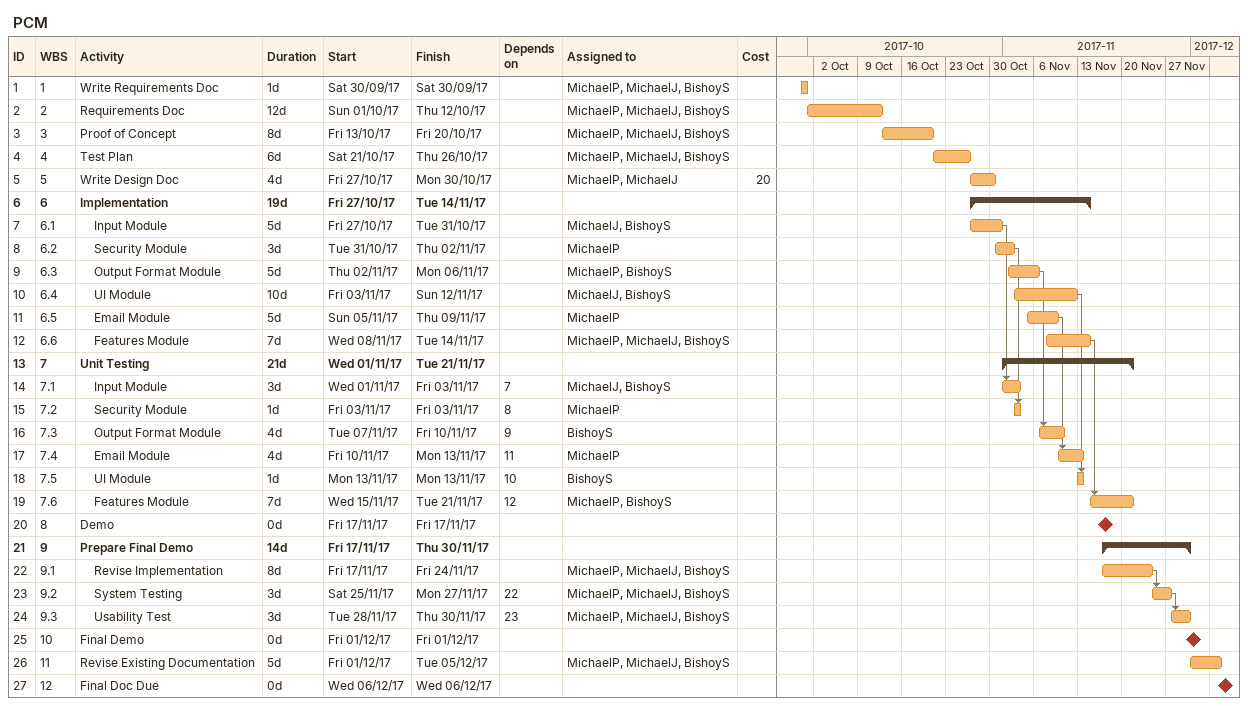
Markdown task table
PCM

| ID | WBS | Task | Duration | Start | Finish | Predecessors | Resources | Cost |
|---|---|---|---|---|---|---|---|---|
| 1 | 1 | Write Requirements Doc | 1d | 2017-09-30 | 2017-09-30 |  | MichaelP, MichaelJ, BishoyS |  |
| 2 | 2 | Requirements Doc | 12d | 2017-10-01 | 2017-10-12 |  | MichaelP, MichaelJ, BishoyS |  |
| 3 | 3 | Proof of Concept | 8d | 2017-10-13 | 2017-10-20 |  | MichaelP, MichaelJ, BishoyS |  |
| 4 | 4 | Test Plan | 6d | 2017-10-21 | 2017-10-26 |  | MichaelP, MichaelJ, BishoyS |  |
| 5 | 5 | Write Design Doc | 4d | 2017-10-27 | 2017-10-30 |  | MichaelP, MichaelJ | 20 |
| 6 | 6 | **Implementation** | 19d | 2017-10-27 | 2017-11-14 |  |  |  |
| 7 | 6.1 | Input Module | 5d | 2017-10-27 | 2017-10-31 |  | MichaelJ, BishoyS |  |
| 8 | 6.2 | Security Module | 3d | 2017-10-31 | 2017-11-02 |  | MichaelP |  |
| 9 | 6.3 | Output Format Module | 5d | 2017-11-02 | 2017-11-06 |  | MichaelP, BishoyS |  |
| 10 | 6.4 | UI Module | 10d | 2017-11-03 | 2017-11-12 |  | MichaelJ, BishoyS |  |
| 11 | 6.5 | Email Module | 5d | 2017-11-05 | 2017-11-09 |  | MichaelP |  |
| 12 | 6.6 | Features Module | 7d | 2017-11-08 | 2017-11-14 |  | MichaelP, MichaelJ, BishoyS |  |
| 13 | 7 | **Unit Testing** | 21d | 2017-11-01 | 2017-11-21 |  |  |  |
| 14 | 7.1 | Input Module | 3d | 2017-11-01 | 2017-11-03 | 7 | MichaelJ, BishoyS |  |
| 15 | 7.2 | Security Module | 1d | 2017-11-03 | 2017-11-03 | 8 | MichaelP |  |
| 16 | 7.3 | Output Format Module | 4d | 2017-11-07 | 2017-11-10 | 9 | BishoyS |  |
| 17 | 7.4 | Email Module | 4d | 2017-11-10 | 2017-11-13 | 11 | MichaelP |  |
| 18 | 7.5 | UI Module | 1d | 2017-11-13 | 2017-11-13 | 10 | BishoyS |  |
| 19 | 7.6 | Features Module | 7d | 2017-11-15 | 2017-11-21 | 12 | MichaelP, BishoyS |  |
| 20 | 8 | Demo | 0d | 2017-11-17 | 2017-11-17 |  |  |  |
| 21 | 9 | **Prepare Final Demo** | 14d | 2017-11-17 | 2017-11-30 |  |  |  |
| 22 | 9.1 | Revise Implementation | 8d | 2017-11-17 | 2017-11-24 |  | MichaelP, MichaelJ, BishoyS |  |
| 23 | 9.2 | System Testing | 3d | 2017-11-25 | 2017-11-27 | 22 | MichaelP, MichaelJ, BishoyS |  |
| 24 | 9.3 | Usability Test | 3d | 2017-11-28 | 2017-11-30 | 23 | MichaelP, MichaelJ, BishoyS |  |
| 25 | 10 | Final Demo | 0d | 2017-12-01 | 2017-12-01 |  |  |  |
| 26 | 11 | Revise Existing Documentation | 5d | 2017-12-01 | 2017-12-05 |  | MichaelP, MichaelJ, BishoyS |  |
| 27 | 12 | Final Doc Due | 0d | 2017-12-06 | 2017-12-06 |  |  |  |
